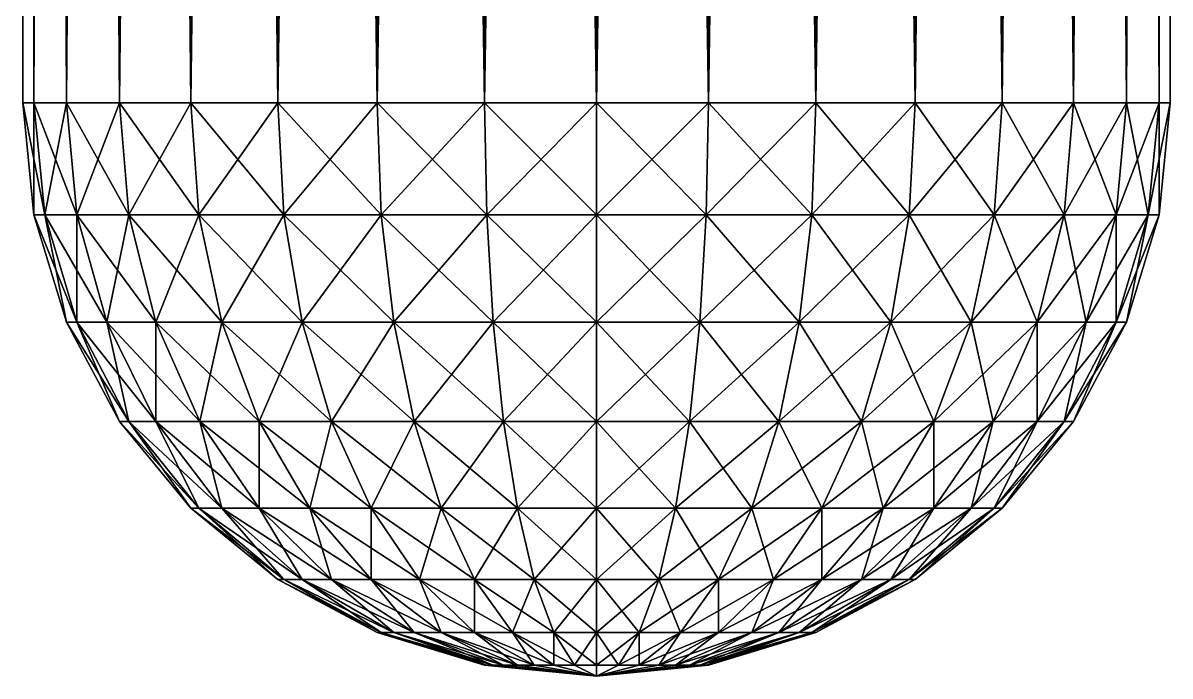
# Model space of a CAD drawing. Header units: millimetres. Extents: x -510 to 550, y -577 to 577.
# Drawn here: x 418 to 442, y -537 to -523.33 of the extents above; entities that cross this region are included whole.
import ezdxf

# ---------------------------------------------------------------- set-up
doc = ezdxf.new("R2010")
doc.units = ezdxf.units.MM
doc.layers.add('structure_right_front_axle', color=7, linetype='Continuous', true_color=0x5c6b75)

msp = doc.modelspace()

# ---------------------------------------------------------------- linework, layer by layer
at = {"layer": 'structure_right_front_axle', "true_color": 0x5c6b75}
for points in [[(418.231, -375, -277.659), (418, -375, -280), (418, -525, -280)], [(418.231, -375, -277.659), (418, -525, -280), (418.231, -525, -277.659)], [(418, -375, -280), (418.231, -375, -282.341), (418.231, -525, -282.341)], [(418, -375, -280), (418.231, -525, -282.341), (418, -525, -280)], [(418.913, -375, -275.408), (418.231, -375, -277.659), (418.231, -525, -277.659)], [(418.913, -375, -275.408), (418.231, -525, -277.659), (418.913, -525, -275.408)], [(418.231, -375, -282.341), (418.913, -375, -284.592), (418.913, -525, -284.592)], [(418.231, -375, -282.341), (418.913, -525, -284.592), (418.231, -525, -282.341)], [(420.022, -375, -273.333), (418.913, -375, -275.408), (418.913, -525, -275.408)], [(420.022, -375, -273.333), (418.913, -525, -275.408), (420.022, -525, -273.333)], [(418.913, -375, -284.592), (420.022, -375, -286.667), (420.022, -525, -286.667)], [(418.913, -375, -284.592), (420.022, -525, -286.667), (418.913, -525, -284.592)], [(421.515, -375, -271.515), (420.022, -375, -273.333), (420.022, -525, -273.333)], [(421.515, -375, -271.515), (420.022, -525, -273.333), (421.515, -525, -271.515)], [(420.022, -375, -286.667), (421.515, -375, -288.485), (421.515, -525, -288.485)], [(420.022, -375, -286.667), (421.515, -525, -288.485), (420.022, -525, -286.667)], [(423.333, -375, -270.022), (421.515, -375, -271.515), (421.515, -525, -271.515)], [(423.333, -375, -270.022), (421.515, -525, -271.515), (423.333, -525, -270.022)], [(421.515, -375, -288.485), (423.333, -375, -289.978), (423.333, -525, -289.978)], [(421.515, -375, -288.485), (423.333, -525, -289.978), (421.515, -525, -288.485)], [(425.408, -375, -268.913), (423.333, -375, -270.022), (423.333, -525, -270.022)], [(425.408, -375, -268.913), (423.333, -525, -270.022), (425.408, -525, -268.913)], [(423.333, -375, -289.978), (425.408, -375, -291.087), (425.408, -525, -291.087)], [(423.333, -375, -289.978), (425.408, -525, -291.087), (423.333, -525, -289.978)], [(427.659, -375, -268.231), (425.408, -375, -268.913), (425.408, -525, -268.913)], [(427.659, -375, -268.231), (425.408, -525, -268.913), (427.659, -525, -268.231)], [(425.408, -375, -291.087), (427.659, -375, -291.769), (427.659, -525, -291.769)], [(425.408, -375, -291.087), (427.659, -525, -291.769), (425.408, -525, -291.087)], [(430, -375, -268), (427.659, -375, -268.231), (427.659, -525, -268.231)], [(430, -375, -268), (427.659, -525, -268.231), (430, -525, -268)], [(427.659, -375, -291.769), (430, -375, -292), (430, -525, -292)], [(427.659, -375, -291.769), (430, -525, -292), (427.659, -525, -291.769)], [(432.341, -375, -268.231), (430, -375, -268), (430, -525, -268)], [(432.341, -375, -268.231), (430, -525, -268), (432.341, -525, -268.231)], [(430, -375, -292), (432.341, -375, -291.769), (432.341, -525, -291.769)], [(430, -375, -292), (432.341, -525, -291.769), (430, -525, -292)], [(434.592, -375, -268.913), (432.341, -375, -268.231), (432.341, -525, -268.231)], [(434.592, -375, -268.913), (432.341, -525, -268.231), (434.592, -525, -268.913)], [(432.341, -375, -291.769), (434.592, -375, -291.087), (434.592, -525, -291.087)], [(432.341, -375, -291.769), (434.592, -525, -291.087), (432.341, -525, -291.769)], [(436.667, -375, -270.022), (434.592, -375, -268.913), (434.592, -525, -268.913)], [(436.667, -375, -270.022), (434.592, -525, -268.913), (436.667, -525, -270.022)], [(434.592, -375, -291.087), (436.667, -375, -289.978), (436.667, -525, -289.978)], [(434.592, -375, -291.087), (436.667, -525, -289.978), (434.592, -525, -291.087)], [(438.485, -375, -271.515), (436.667, -375, -270.022), (436.667, -525, -270.022)], [(438.485, -375, -271.515), (436.667, -525, -270.022), (438.485, -525, -271.515)], [(436.667, -375, -289.978), (438.485, -375, -288.485), (438.485, -525, -288.485)], [(436.667, -375, -289.978), (438.485, -525, -288.485), (436.667, -525, -289.978)], [(439.978, -375, -273.333), (438.485, -375, -271.515), (438.485, -525, -271.515)], [(439.978, -375, -273.333), (438.485, -525, -271.515), (439.978, -525, -273.333)], [(438.485, -375, -288.485), (439.978, -375, -286.667), (439.978, -525, -286.667)], [(438.485, -375, -288.485), (439.978, -525, -286.667), (438.485, -525, -288.485)], [(441.087, -375, -275.408), (439.978, -375, -273.333), (439.978, -525, -273.333)], [(441.087, -375, -275.408), (439.978, -525, -273.333), (441.087, -525, -275.408)], [(439.978, -375, -286.667), (441.087, -375, -284.592), (441.087, -525, -284.592)], [(439.978, -375, -286.667), (441.087, -525, -284.592), (439.978, -525, -286.667)], [(441.769, -375, -277.659), (441.087, -375, -275.408), (441.087, -525, -275.408)], [(441.769, -375, -277.659), (441.087, -525, -275.408), (441.769, -525, -277.659)], [(441.087, -375, -284.592), (441.769, -375, -282.341), (441.769, -525, -282.341)], [(441.087, -375, -284.592), (441.769, -525, -282.341), (441.087, -525, -284.592)], [(442, -375, -280), (441.769, -375, -277.659), (441.769, -525, -277.659)], [(442, -375, -280), (441.769, -525, -277.659), (442, -525, -280)], [(441.769, -375, -282.341), (442, -375, -280), (442, -525, -280)], [(441.769, -375, -282.341), (442, -525, -280), (441.769, -525, -282.341)], [(418.231, -525, -277.659), (418, -525, -280), (418.231, -527.341, -280)], [(418, -525, -280), (418.231, -525, -282.341), (418.457, -527.341, -282.296)], [(418, -525, -280), (418.457, -527.341, -282.296), (418.231, -527.341, -280)], [(418.913, -525, -275.408), (418.231, -525, -277.659), (418.457, -527.341, -277.704)], [(418.231, -525, -277.659), (418.231, -527.341, -280), (418.457, -527.341, -277.704)], [(418.231, -525, -282.341), (418.913, -525, -284.592), (419.126, -527.341, -284.504)], [(418.231, -525, -282.341), (419.126, -527.341, -284.504), (418.457, -527.341, -282.296)], [(418.913, -525, -275.408), (418.457, -527.341, -277.704), (419.126, -527.341, -275.496)], [(420.022, -525, -273.333), (418.913, -525, -275.408), (419.126, -527.341, -275.496)], [(418.913, -525, -284.592), (420.022, -525, -286.667), (420.214, -527.341, -286.539)], [(418.913, -525, -284.592), (420.214, -527.341, -286.539), (419.126, -527.341, -284.504)], [(420.022, -525, -273.333), (419.126, -527.341, -275.496), (420.214, -527.341, -273.461)], [(421.515, -525, -271.515), (420.022, -525, -273.333), (420.214, -527.341, -273.461)], [(420.022, -525, -286.667), (421.515, -525, -288.485), (421.678, -527.341, -288.322)], [(420.022, -525, -286.667), (421.678, -527.341, -288.322), (420.214, -527.341, -286.539)], [(421.515, -525, -271.515), (420.214, -527.341, -273.461), (421.678, -527.341, -271.678)], [(423.333, -525, -270.022), (421.515, -525, -271.515), (421.678, -527.341, -271.678)], [(421.515, -525, -288.485), (423.333, -525, -289.978), (423.461, -527.341, -289.786)], [(421.515, -525, -288.485), (423.461, -527.341, -289.786), (421.678, -527.341, -288.322)], [(423.333, -525, -270.022), (421.678, -527.341, -271.678), (423.461, -527.341, -270.214)], [(425.408, -525, -268.913), (423.333, -525, -270.022), (423.461, -527.341, -270.214)], [(423.333, -525, -289.978), (425.408, -525, -291.087), (425.496, -527.341, -290.874)], [(423.333, -525, -289.978), (425.496, -527.341, -290.874), (423.461, -527.341, -289.786)], [(425.408, -525, -268.913), (423.461, -527.341, -270.214), (425.496, -527.341, -269.126)], [(427.659, -525, -268.231), (425.408, -525, -268.913), (425.496, -527.341, -269.126)], [(425.408, -525, -291.087), (427.659, -525, -291.769), (427.704, -527.341, -291.543)], [(425.408, -525, -291.087), (427.704, -527.341, -291.543), (425.496, -527.341, -290.874)], [(427.659, -525, -268.231), (425.496, -527.341, -269.126), (427.704, -527.341, -268.457)], [(430, -525, -268), (427.659, -525, -268.231), (427.704, -527.341, -268.457)], [(427.659, -525, -291.769), (430, -525, -292), (430, -527.341, -291.769)], [(427.659, -525, -291.769), (430, -527.341, -291.769), (427.704, -527.341, -291.543)], [(430, -525, -268), (427.704, -527.341, -268.457), (430, -527.341, -268.231)], [(432.341, -525, -268.231), (430, -525, -268), (430, -527.341, -268.231)], [(432.341, -525, -268.231), (430, -527.341, -268.231), (432.296, -527.341, -268.457)], [(430, -525, -292), (432.341, -525, -291.769), (432.296, -527.341, -291.543)], [(430, -525, -292), (432.296, -527.341, -291.543), (430, -527.341, -291.769)], [(434.592, -525, -268.913), (432.341, -525, -268.231), (432.296, -527.341, -268.457)], [(434.592, -525, -268.913), (432.296, -527.341, -268.457), (434.504, -527.341, -269.126)], [(432.341, -525, -291.769), (434.504, -527.341, -290.874), (432.296, -527.341, -291.543)], [(432.341, -525, -291.769), (434.592, -525, -291.087), (434.504, -527.341, -290.874)], [(436.667, -525, -270.022), (434.592, -525, -268.913), (434.504, -527.341, -269.126)], [(436.667, -525, -270.022), (434.504, -527.341, -269.126), (436.539, -527.341, -270.214)], [(434.592, -525, -291.087), (436.539, -527.341, -289.786), (434.504, -527.341, -290.874)], [(434.592, -525, -291.087), (436.667, -525, -289.978), (436.539, -527.341, -289.786)], [(438.485, -525, -271.515), (436.667, -525, -270.022), (436.539, -527.341, -270.214)], [(438.485, -525, -271.515), (436.539, -527.341, -270.214), (438.322, -527.341, -271.678)], [(436.667, -525, -289.978), (438.322, -527.341, -288.322), (436.539, -527.341, -289.786)], [(436.667, -525, -289.978), (438.485, -525, -288.485), (438.322, -527.341, -288.322)], [(439.978, -525, -273.333), (438.485, -525, -271.515), (438.322, -527.341, -271.678)], [(439.978, -525, -273.333), (438.322, -527.341, -271.678), (439.786, -527.341, -273.461)], [(438.485, -525, -288.485), (439.786, -527.341, -286.539), (438.322, -527.341, -288.322)], [(438.485, -525, -288.485), (439.978, -525, -286.667), (439.786, -527.341, -286.539)], [(441.087, -525, -275.408), (439.978, -525, -273.333), (439.786, -527.341, -273.461)], [(441.087, -525, -275.408), (439.786, -527.341, -273.461), (440.874, -527.341, -275.496)], [(439.978, -525, -286.667), (440.874, -527.341, -284.504), (439.786, -527.341, -286.539)], [(439.978, -525, -286.667), (441.087, -525, -284.592), (440.874, -527.341, -284.504)], [(441.769, -525, -277.659), (441.087, -525, -275.408), (440.874, -527.341, -275.496)], [(441.769, -525, -277.659), (440.874, -527.341, -275.496), (441.543, -527.341, -277.704)], [(441.087, -525, -284.592), (441.543, -527.341, -282.296), (440.874, -527.341, -284.504)], [(441.087, -525, -284.592), (441.769, -525, -282.341), (441.543, -527.341, -282.296)], [(442, -525, -280), (441.769, -525, -277.659), (441.543, -527.341, -277.704)], [(442, -525, -280), (441.543, -527.341, -277.704), (441.769, -527.341, -280)], [(441.769, -525, -282.341), (441.769, -527.341, -280), (441.543, -527.341, -282.296)], [(441.769, -525, -282.341), (442, -525, -280), (441.769, -527.341, -280)], [(418.457, -527.341, -277.704), (418.231, -527.341, -280), (418.913, -529.592, -280)], [(418.231, -527.341, -280), (418.457, -527.341, -282.296), (419.126, -529.592, -282.163)], [(418.231, -527.341, -280), (419.126, -529.592, -282.163), (418.913, -529.592, -280)], [(419.126, -527.341, -275.496), (418.457, -527.341, -277.704), (419.126, -529.592, -277.837)], [(418.457, -527.341, -277.704), (418.913, -529.592, -280), (419.126, -529.592, -277.837)], [(418.457, -527.341, -282.296), (419.126, -527.341, -284.504), (419.757, -529.592, -284.243)], [(418.457, -527.341, -282.296), (419.757, -529.592, -284.243), (419.126, -529.592, -282.163)], [(420.214, -527.341, -273.461), (419.126, -527.341, -275.496), (419.757, -529.592, -275.757)], [(419.126, -527.341, -275.496), (419.126, -529.592, -277.837), (419.757, -529.592, -275.757)], [(419.126, -527.341, -284.504), (420.214, -527.341, -286.539), (420.782, -529.592, -286.159)], [(419.126, -527.341, -284.504), (420.782, -529.592, -286.159), (419.757, -529.592, -284.243)], [(420.214, -527.341, -273.461), (419.757, -529.592, -275.757), (420.782, -529.592, -273.841)], [(421.678, -527.341, -271.678), (420.214, -527.341, -273.461), (420.782, -529.592, -273.841)], [(420.214, -527.341, -286.539), (421.678, -527.341, -288.322), (422.161, -529.592, -287.839)], [(420.214, -527.341, -286.539), (422.161, -529.592, -287.839), (420.782, -529.592, -286.159)], [(421.678, -527.341, -271.678), (420.782, -529.592, -273.841), (422.161, -529.592, -272.161)], [(423.461, -527.341, -270.214), (421.678, -527.341, -271.678), (422.161, -529.592, -272.161)], [(421.678, -527.341, -288.322), (423.461, -527.341, -289.786), (423.841, -529.592, -289.218)], [(421.678, -527.341, -288.322), (423.841, -529.592, -289.218), (422.161, -529.592, -287.839)], [(423.461, -527.341, -270.214), (422.161, -529.592, -272.161), (423.841, -529.592, -270.782)], [(425.496, -527.341, -269.126), (423.461, -527.341, -270.214), (423.841, -529.592, -270.782)], [(423.461, -527.341, -289.786), (425.496, -527.341, -290.874), (425.757, -529.592, -290.243)], [(423.461, -527.341, -289.786), (425.757, -529.592, -290.243), (423.841, -529.592, -289.218)], [(425.496, -527.341, -269.126), (423.841, -529.592, -270.782), (425.757, -529.592, -269.757)], [(427.704, -527.341, -268.457), (425.496, -527.341, -269.126), (425.757, -529.592, -269.757)], [(425.496, -527.341, -290.874), (427.704, -527.341, -291.543), (427.837, -529.592, -290.874)], [(425.496, -527.341, -290.874), (427.837, -529.592, -290.874), (425.757, -529.592, -290.243)], [(427.704, -527.341, -268.457), (425.757, -529.592, -269.757), (427.837, -529.592, -269.126)], [(430, -527.341, -268.231), (427.704, -527.341, -268.457), (427.837, -529.592, -269.126)], [(427.704, -527.341, -291.543), (430, -527.341, -291.769), (430, -529.592, -291.087)], [(427.704, -527.341, -291.543), (430, -529.592, -291.087), (427.837, -529.592, -290.874)], [(430, -527.341, -268.231), (427.837, -529.592, -269.126), (430, -529.592, -268.913)], [(432.296, -527.341, -268.457), (430, -527.341, -268.231), (430, -529.592, -268.913)], [(432.296, -527.341, -268.457), (430, -529.592, -268.913), (432.163, -529.592, -269.126)], [(430, -527.341, -291.769), (432.296, -527.341, -291.543), (432.163, -529.592, -290.874)], [(430, -527.341, -291.769), (432.163, -529.592, -290.874), (430, -529.592, -291.087)], [(434.504, -527.341, -269.126), (432.296, -527.341, -268.457), (432.163, -529.592, -269.126)], [(434.504, -527.341, -269.126), (432.163, -529.592, -269.126), (434.243, -529.592, -269.757)], [(432.296, -527.341, -291.543), (434.243, -529.592, -290.243), (432.163, -529.592, -290.874)], [(432.296, -527.341, -291.543), (434.504, -527.341, -290.874), (434.243, -529.592, -290.243)], [(436.539, -527.341, -270.214), (434.504, -527.341, -269.126), (434.243, -529.592, -269.757)], [(436.539, -527.341, -270.214), (434.243, -529.592, -269.757), (436.159, -529.592, -270.782)], [(434.504, -527.341, -290.874), (436.159, -529.592, -289.218), (434.243, -529.592, -290.243)], [(434.504, -527.341, -290.874), (436.539, -527.341, -289.786), (436.159, -529.592, -289.218)], [(438.322, -527.341, -271.678), (436.539, -527.341, -270.214), (436.159, -529.592, -270.782)], [(438.322, -527.341, -271.678), (436.159, -529.592, -270.782), (437.839, -529.592, -272.161)], [(436.539, -527.341, -289.786), (437.839, -529.592, -287.839), (436.159, -529.592, -289.218)], [(436.539, -527.341, -289.786), (438.322, -527.341, -288.322), (437.839, -529.592, -287.839)], [(439.786, -527.341, -273.461), (438.322, -527.341, -271.678), (437.839, -529.592, -272.161)], [(439.786, -527.341, -273.461), (437.839, -529.592, -272.161), (439.218, -529.592, -273.841)], [(438.322, -527.341, -288.322), (439.218, -529.592, -286.159), (437.839, -529.592, -287.839)], [(438.322, -527.341, -288.322), (439.786, -527.341, -286.539), (439.218, -529.592, -286.159)], [(440.874, -527.341, -275.496), (439.786, -527.341, -273.461), (439.218, -529.592, -273.841)], [(440.874, -527.341, -275.496), (439.218, -529.592, -273.841), (440.243, -529.592, -275.757)], [(439.786, -527.341, -286.539), (440.243, -529.592, -284.243), (439.218, -529.592, -286.159)], [(439.786, -527.341, -286.539), (440.874, -527.341, -284.504), (440.243, -529.592, -284.243)], [(441.543, -527.341, -277.704), (440.874, -527.341, -275.496), (440.243, -529.592, -275.757)], [(441.543, -527.341, -277.704), (440.243, -529.592, -275.757), (440.874, -529.592, -277.837)], [(440.874, -527.341, -284.504), (440.874, -529.592, -282.163), (440.243, -529.592, -284.243)], [(441.769, -527.341, -280), (441.543, -527.341, -277.704), (440.874, -529.592, -277.837)], [(441.769, -527.341, -280), (440.874, -529.592, -277.837), (441.087, -529.592, -280)], [(440.874, -527.341, -284.504), (441.543, -527.341, -282.296), (440.874, -529.592, -282.163)], [(441.543, -527.341, -282.296), (441.087, -529.592, -280), (440.874, -529.592, -282.163)], [(441.543, -527.341, -282.296), (441.769, -527.341, -280), (441.087, -529.592, -280)], [(419.126, -529.592, -277.837), (418.913, -529.592, -280), (420.022, -531.667, -280)], [(418.913, -529.592, -280), (419.126, -529.592, -282.163), (420.214, -531.667, -281.947)], [(418.913, -529.592, -280), (420.214, -531.667, -281.947), (420.022, -531.667, -280)], [(419.757, -529.592, -275.757), (419.126, -529.592, -277.837), (420.214, -531.667, -278.053)], [(419.126, -529.592, -277.837), (420.022, -531.667, -280), (420.214, -531.667, -278.053)], [(419.126, -529.592, -282.163), (419.757, -529.592, -284.243), (420.782, -531.667, -283.818)], [(419.126, -529.592, -282.163), (420.782, -531.667, -283.818), (420.214, -531.667, -281.947)], [(420.782, -529.592, -273.841), (419.757, -529.592, -275.757), (420.782, -531.667, -276.182)], [(419.757, -529.592, -275.757), (420.214, -531.667, -278.053), (420.782, -531.667, -276.182)], [(419.757, -529.592, -284.243), (420.782, -529.592, -286.159), (421.704, -531.667, -285.543)], [(419.757, -529.592, -284.243), (421.704, -531.667, -285.543), (420.782, -531.667, -283.818)], [(422.161, -529.592, -272.161), (420.782, -529.592, -273.841), (421.704, -531.667, -274.457)], [(420.782, -529.592, -273.841), (420.782, -531.667, -276.182), (421.704, -531.667, -274.457)], [(420.782, -529.592, -286.159), (422.161, -529.592, -287.839), (422.945, -531.667, -287.055)], [(420.782, -529.592, -286.159), (422.945, -531.667, -287.055), (421.704, -531.667, -285.543)], [(422.161, -529.592, -272.161), (421.704, -531.667, -274.457), (422.945, -531.667, -272.945)], [(423.841, -529.592, -270.782), (422.161, -529.592, -272.161), (422.945, -531.667, -272.945)], [(422.161, -529.592, -287.839), (423.841, -529.592, -289.218), (424.457, -531.667, -288.296)], [(422.161, -529.592, -287.839), (424.457, -531.667, -288.296), (422.945, -531.667, -287.055)], [(423.841, -529.592, -270.782), (422.945, -531.667, -272.945), (424.457, -531.667, -271.704)], [(425.757, -529.592, -269.757), (423.841, -529.592, -270.782), (424.457, -531.667, -271.704)], [(423.841, -529.592, -289.218), (425.757, -529.592, -290.243), (426.182, -531.667, -289.218)], [(423.841, -529.592, -289.218), (426.182, -531.667, -289.218), (424.457, -531.667, -288.296)], [(425.757, -529.592, -269.757), (424.457, -531.667, -271.704), (426.182, -531.667, -270.782)], [(427.837, -529.592, -269.126), (425.757, -529.592, -269.757), (426.182, -531.667, -270.782)], [(425.757, -529.592, -290.243), (427.837, -529.592, -290.874), (428.053, -531.667, -289.786)], [(425.757, -529.592, -290.243), (428.053, -531.667, -289.786), (426.182, -531.667, -289.218)], [(427.837, -529.592, -269.126), (426.182, -531.667, -270.782), (428.053, -531.667, -270.214)], [(430, -529.592, -268.913), (427.837, -529.592, -269.126), (428.053, -531.667, -270.214)], [(427.837, -529.592, -290.874), (430, -529.592, -291.087), (430, -531.667, -289.978)], [(427.837, -529.592, -290.874), (430, -531.667, -289.978), (428.053, -531.667, -289.786)], [(430, -529.592, -268.913), (428.053, -531.667, -270.214), (430, -531.667, -270.022)], [(432.163, -529.592, -269.126), (430, -529.592, -268.913), (430, -531.667, -270.022)], [(432.163, -529.592, -269.126), (430, -531.667, -270.022), (431.947, -531.667, -270.214)], [(430, -529.592, -291.087), (432.163, -529.592, -290.874), (431.947, -531.667, -289.786)], [(430, -529.592, -291.087), (431.947, -531.667, -289.786), (430, -531.667, -289.978)], [(434.243, -529.592, -269.757), (432.163, -529.592, -269.126), (431.947, -531.667, -270.214)], [(434.243, -529.592, -269.757), (431.947, -531.667, -270.214), (433.818, -531.667, -270.782)], [(432.163, -529.592, -290.874), (433.818, -531.667, -289.218), (431.947, -531.667, -289.786)], [(432.163, -529.592, -290.874), (434.243, -529.592, -290.243), (433.818, -531.667, -289.218)], [(436.159, -529.592, -270.782), (434.243, -529.592, -269.757), (433.818, -531.667, -270.782)], [(436.159, -529.592, -270.782), (433.818, -531.667, -270.782), (435.543, -531.667, -271.704)], [(434.243, -529.592, -290.243), (435.543, -531.667, -288.296), (433.818, -531.667, -289.218)], [(434.243, -529.592, -290.243), (436.159, -529.592, -289.218), (435.543, -531.667, -288.296)], [(437.839, -529.592, -272.161), (436.159, -529.592, -270.782), (435.543, -531.667, -271.704)], [(437.839, -529.592, -272.161), (435.543, -531.667, -271.704), (437.055, -531.667, -272.945)], [(436.159, -529.592, -289.218), (437.055, -531.667, -287.055), (435.543, -531.667, -288.296)], [(436.159, -529.592, -289.218), (437.839, -529.592, -287.839), (437.055, -531.667, -287.055)], [(439.218, -529.592, -273.841), (437.839, -529.592, -272.161), (437.055, -531.667, -272.945)], [(439.218, -529.592, -273.841), (437.055, -531.667, -272.945), (438.296, -531.667, -274.457)], [(437.839, -529.592, -287.839), (438.296, -531.667, -285.543), (437.055, -531.667, -287.055)], [(437.839, -529.592, -287.839), (439.218, -529.592, -286.159), (438.296, -531.667, -285.543)], [(440.243, -529.592, -275.757), (439.218, -529.592, -273.841), (438.296, -531.667, -274.457)], [(440.243, -529.592, -275.757), (438.296, -531.667, -274.457), (439.218, -531.667, -276.182)], [(439.218, -529.592, -286.159), (439.218, -531.667, -283.818), (438.296, -531.667, -285.543)], [(440.874, -529.592, -277.837), (440.243, -529.592, -275.757), (439.218, -531.667, -276.182)], [(440.874, -529.592, -277.837), (439.218, -531.667, -276.182), (439.786, -531.667, -278.053)], [(439.218, -529.592, -286.159), (440.243, -529.592, -284.243), (439.218, -531.667, -283.818)], [(440.243, -529.592, -284.243), (439.786, -531.667, -281.947), (439.218, -531.667, -283.818)], [(441.087, -529.592, -280), (440.874, -529.592, -277.837), (439.786, -531.667, -278.053)], [(441.087, -529.592, -280), (439.786, -531.667, -278.053), (439.978, -531.667, -280)], [(440.243, -529.592, -284.243), (440.874, -529.592, -282.163), (439.786, -531.667, -281.947)], [(440.874, -529.592, -282.163), (439.978, -531.667, -280), (439.786, -531.667, -281.947)], [(440.874, -529.592, -282.163), (441.087, -529.592, -280), (439.978, -531.667, -280)], [(420.214, -531.667, -278.053), (420.022, -531.667, -280), (421.515, -533.485, -280)], [(420.022, -531.667, -280), (420.214, -531.667, -281.947), (421.678, -533.485, -281.655)], [(420.022, -531.667, -280), (421.678, -533.485, -281.655), (421.515, -533.485, -280)], [(420.782, -531.667, -276.182), (420.214, -531.667, -278.053), (421.678, -533.485, -278.345)], [(420.214, -531.667, -278.053), (421.515, -533.485, -280), (421.678, -533.485, -278.345)], [(420.214, -531.667, -281.947), (420.782, -531.667, -283.818), (422.161, -533.485, -283.247)], [(420.214, -531.667, -281.947), (422.161, -533.485, -283.247), (421.678, -533.485, -281.655)], [(421.704, -531.667, -274.457), (420.782, -531.667, -276.182), (422.161, -533.485, -276.753)], [(420.782, -531.667, -276.182), (421.678, -533.485, -278.345), (422.161, -533.485, -276.753)], [(420.782, -531.667, -283.818), (421.704, -531.667, -285.543), (422.945, -533.485, -284.714)], [(420.782, -531.667, -283.818), (422.945, -533.485, -284.714), (422.161, -533.485, -283.247)], [(422.945, -531.667, -272.945), (421.704, -531.667, -274.457), (422.945, -533.485, -275.286)], [(421.704, -531.667, -274.457), (422.161, -533.485, -276.753), (422.945, -533.485, -275.286)], [(421.704, -531.667, -285.543), (422.945, -531.667, -287.055), (424, -533.485, -286)], [(421.704, -531.667, -285.543), (424, -533.485, -286), (422.945, -533.485, -284.714)], [(424.457, -531.667, -271.704), (422.945, -531.667, -272.945), (424, -533.485, -274)], [(422.945, -531.667, -272.945), (422.945, -533.485, -275.286), (424, -533.485, -274)], [(422.945, -531.667, -287.055), (424.457, -531.667, -288.296), (425.286, -533.485, -287.055)], [(422.945, -531.667, -287.055), (425.286, -533.485, -287.055), (424, -533.485, -286)], [(424.457, -531.667, -271.704), (424, -533.485, -274), (425.286, -533.485, -272.945)], [(426.182, -531.667, -270.782), (424.457, -531.667, -271.704), (425.286, -533.485, -272.945)], [(424.457, -531.667, -288.296), (426.182, -531.667, -289.218), (426.753, -533.485, -287.839)], [(424.457, -531.667, -288.296), (426.753, -533.485, -287.839), (425.286, -533.485, -287.055)], [(426.182, -531.667, -270.782), (425.286, -533.485, -272.945), (426.753, -533.485, -272.161)], [(428.053, -531.667, -270.214), (426.182, -531.667, -270.782), (426.753, -533.485, -272.161)], [(426.182, -531.667, -289.218), (428.053, -531.667, -289.786), (428.345, -533.485, -288.322)], [(426.182, -531.667, -289.218), (428.345, -533.485, -288.322), (426.753, -533.485, -287.839)], [(428.053, -531.667, -270.214), (426.753, -533.485, -272.161), (428.345, -533.485, -271.678)], [(430, -531.667, -270.022), (428.053, -531.667, -270.214), (428.345, -533.485, -271.678)], [(428.053, -531.667, -289.786), (430, -531.667, -289.978), (430, -533.485, -288.485)], [(428.053, -531.667, -289.786), (430, -533.485, -288.485), (428.345, -533.485, -288.322)], [(430, -531.667, -270.022), (428.345, -533.485, -271.678), (430, -533.485, -271.515)], [(431.947, -531.667, -270.214), (430, -531.667, -270.022), (430, -533.485, -271.515)], [(431.947, -531.667, -270.214), (430, -533.485, -271.515), (431.655, -533.485, -271.678)], [(430, -531.667, -289.978), (431.947, -531.667, -289.786), (431.655, -533.485, -288.322)], [(430, -531.667, -289.978), (431.655, -533.485, -288.322), (430, -533.485, -288.485)], [(433.818, -531.667, -270.782), (431.947, -531.667, -270.214), (431.655, -533.485, -271.678)], [(433.818, -531.667, -270.782), (431.655, -533.485, -271.678), (433.247, -533.485, -272.161)], [(431.947, -531.667, -289.786), (433.247, -533.485, -287.839), (431.655, -533.485, -288.322)], [(431.947, -531.667, -289.786), (433.818, -531.667, -289.218), (433.247, -533.485, -287.839)], [(435.543, -531.667, -271.704), (433.818, -531.667, -270.782), (433.247, -533.485, -272.161)], [(435.543, -531.667, -271.704), (433.247, -533.485, -272.161), (434.714, -533.485, -272.945)], [(433.818, -531.667, -289.218), (434.714, -533.485, -287.055), (433.247, -533.485, -287.839)], [(433.818, -531.667, -289.218), (435.543, -531.667, -288.296), (434.714, -533.485, -287.055)], [(437.055, -531.667, -272.945), (435.543, -531.667, -271.704), (434.714, -533.485, -272.945)], [(437.055, -531.667, -272.945), (434.714, -533.485, -272.945), (436, -533.485, -274)], [(435.543, -531.667, -288.296), (436, -533.485, -286), (434.714, -533.485, -287.055)], [(435.543, -531.667, -288.296), (437.055, -531.667, -287.055), (436, -533.485, -286)], [(438.296, -531.667, -274.457), (437.055, -531.667, -272.945), (436, -533.485, -274)], [(438.296, -531.667, -274.457), (436, -533.485, -274), (437.055, -533.485, -275.286)], [(437.055, -531.667, -287.055), (437.055, -533.485, -284.714), (436, -533.485, -286)], [(439.218, -531.667, -276.182), (438.296, -531.667, -274.457), (437.055, -533.485, -275.286)], [(439.218, -531.667, -276.182), (437.055, -533.485, -275.286), (437.839, -533.485, -276.753)], [(437.055, -531.667, -287.055), (438.296, -531.667, -285.543), (437.055, -533.485, -284.714)], [(438.296, -531.667, -285.543), (437.839, -533.485, -283.247), (437.055, -533.485, -284.714)], [(439.786, -531.667, -278.053), (439.218, -531.667, -276.182), (437.839, -533.485, -276.753)], [(439.786, -531.667, -278.053), (437.839, -533.485, -276.753), (438.322, -533.485, -278.345)], [(438.296, -531.667, -285.543), (439.218, -531.667, -283.818), (437.839, -533.485, -283.247)], [(439.218, -531.667, -283.818), (438.322, -533.485, -281.655), (437.839, -533.485, -283.247)], [(439.978, -531.667, -280), (439.786, -531.667, -278.053), (438.322, -533.485, -278.345)], [(439.978, -531.667, -280), (438.322, -533.485, -278.345), (438.485, -533.485, -280)], [(439.218, -531.667, -283.818), (439.786, -531.667, -281.947), (438.322, -533.485, -281.655)], [(439.786, -531.667, -281.947), (438.485, -533.485, -280), (438.322, -533.485, -281.655)], [(439.786, -531.667, -281.947), (439.978, -531.667, -280), (438.485, -533.485, -280)], [(421.678, -533.485, -278.345), (421.515, -533.485, -280), (423.333, -534.978, -280)], [(421.515, -533.485, -280), (421.678, -533.485, -281.655), (423.461, -534.978, -281.301)], [(421.515, -533.485, -280), (423.461, -534.978, -281.301), (423.333, -534.978, -280)], [(422.161, -533.485, -276.753), (421.678, -533.485, -278.345), (423.461, -534.978, -278.699)], [(421.678, -533.485, -278.345), (423.333, -534.978, -280), (423.461, -534.978, -278.699)], [(421.678, -533.485, -281.655), (422.161, -533.485, -283.247), (423.841, -534.978, -282.551)], [(421.678, -533.485, -281.655), (423.841, -534.978, -282.551), (423.461, -534.978, -281.301)], [(422.945, -533.485, -275.286), (422.161, -533.485, -276.753), (423.841, -534.978, -277.449)], [(422.161, -533.485, -276.753), (423.461, -534.978, -278.699), (423.841, -534.978, -277.449)], [(422.161, -533.485, -283.247), (422.945, -533.485, -284.714), (424.457, -534.978, -283.704)], [(422.161, -533.485, -283.247), (424.457, -534.978, -283.704), (423.841, -534.978, -282.551)], [(424, -533.485, -274), (422.945, -533.485, -275.286), (424.457, -534.978, -276.296)], [(422.945, -533.485, -275.286), (423.841, -534.978, -277.449), (424.457, -534.978, -276.296)], [(422.945, -533.485, -284.714), (424, -533.485, -286), (425.286, -534.978, -284.714)], [(422.945, -533.485, -284.714), (425.286, -534.978, -284.714), (424.457, -534.978, -283.704)], [(425.286, -533.485, -272.945), (424, -533.485, -274), (425.286, -534.978, -275.286)], [(424, -533.485, -274), (424.457, -534.978, -276.296), (425.286, -534.978, -275.286)], [(424, -533.485, -286), (425.286, -533.485, -287.055), (426.296, -534.978, -285.543)], [(424, -533.485, -286), (426.296, -534.978, -285.543), (425.286, -534.978, -284.714)], [(426.753, -533.485, -272.161), (425.286, -533.485, -272.945), (426.296, -534.978, -274.457)], [(425.286, -533.485, -272.945), (425.286, -534.978, -275.286), (426.296, -534.978, -274.457)], [(425.286, -533.485, -287.055), (426.753, -533.485, -287.839), (427.449, -534.978, -286.159)], [(425.286, -533.485, -287.055), (427.449, -534.978, -286.159), (426.296, -534.978, -285.543)], [(426.753, -533.485, -272.161), (426.296, -534.978, -274.457), (427.449, -534.978, -273.841)], [(428.345, -533.485, -271.678), (426.753, -533.485, -272.161), (427.449, -534.978, -273.841)], [(426.753, -533.485, -287.839), (428.345, -533.485, -288.322), (428.699, -534.978, -286.539)], [(426.753, -533.485, -287.839), (428.699, -534.978, -286.539), (427.449, -534.978, -286.159)], [(428.345, -533.485, -271.678), (427.449, -534.978, -273.841), (428.699, -534.978, -273.461)], [(430, -533.485, -271.515), (428.345, -533.485, -271.678), (428.699, -534.978, -273.461)], [(428.345, -533.485, -288.322), (430, -533.485, -288.485), (430, -534.978, -286.667)], [(428.345, -533.485, -288.322), (430, -534.978, -286.667), (428.699, -534.978, -286.539)], [(430, -533.485, -271.515), (428.699, -534.978, -273.461), (430, -534.978, -273.333)], [(431.655, -533.485, -271.678), (430, -533.485, -271.515), (430, -534.978, -273.333)], [(431.655, -533.485, -271.678), (430, -534.978, -273.333), (431.301, -534.978, -273.461)], [(430, -533.485, -288.485), (431.655, -533.485, -288.322), (431.301, -534.978, -286.539)], [(430, -533.485, -288.485), (431.301, -534.978, -286.539), (430, -534.978, -286.667)], [(433.247, -533.485, -272.161), (431.655, -533.485, -271.678), (431.301, -534.978, -273.461)], [(433.247, -533.485, -272.161), (431.301, -534.978, -273.461), (432.551, -534.978, -273.841)], [(431.655, -533.485, -288.322), (432.551, -534.978, -286.159), (431.301, -534.978, -286.539)], [(431.655, -533.485, -288.322), (433.247, -533.485, -287.839), (432.551, -534.978, -286.159)], [(434.714, -533.485, -272.945), (433.247, -533.485, -272.161), (432.551, -534.978, -273.841)], [(434.714, -533.485, -272.945), (432.551, -534.978, -273.841), (433.704, -534.978, -274.457)], [(433.247, -533.485, -287.839), (433.704, -534.978, -285.543), (432.551, -534.978, -286.159)], [(433.247, -533.485, -287.839), (434.714, -533.485, -287.055), (433.704, -534.978, -285.543)], [(436, -533.485, -274), (434.714, -533.485, -272.945), (433.704, -534.978, -274.457)], [(436, -533.485, -274), (433.704, -534.978, -274.457), (434.714, -534.978, -275.286)], [(434.714, -533.485, -287.055), (434.714, -534.978, -284.714), (433.704, -534.978, -285.543)], [(437.055, -533.485, -275.286), (436, -533.485, -274), (434.714, -534.978, -275.286)], [(437.055, -533.485, -275.286), (434.714, -534.978, -275.286), (435.543, -534.978, -276.296)], [(434.714, -533.485, -287.055), (436, -533.485, -286), (434.714, -534.978, -284.714)], [(436, -533.485, -286), (435.543, -534.978, -283.704), (434.714, -534.978, -284.714)], [(437.839, -533.485, -276.753), (437.055, -533.485, -275.286), (435.543, -534.978, -276.296)], [(437.839, -533.485, -276.753), (435.543, -534.978, -276.296), (436.159, -534.978, -277.449)], [(436, -533.485, -286), (437.055, -533.485, -284.714), (435.543, -534.978, -283.704)], [(437.055, -533.485, -284.714), (436.159, -534.978, -282.551), (435.543, -534.978, -283.704)], [(438.322, -533.485, -278.345), (437.839, -533.485, -276.753), (436.159, -534.978, -277.449)], [(438.322, -533.485, -278.345), (436.159, -534.978, -277.449), (436.539, -534.978, -278.699)], [(437.055, -533.485, -284.714), (437.839, -533.485, -283.247), (436.159, -534.978, -282.551)], [(437.839, -533.485, -283.247), (436.539, -534.978, -281.301), (436.159, -534.978, -282.551)], [(438.485, -533.485, -280), (438.322, -533.485, -278.345), (436.539, -534.978, -278.699)], [(438.485, -533.485, -280), (436.539, -534.978, -278.699), (436.667, -534.978, -280)], [(437.839, -533.485, -283.247), (438.322, -533.485, -281.655), (436.539, -534.978, -281.301)], [(438.322, -533.485, -281.655), (436.667, -534.978, -280), (436.539, -534.978, -281.301)], [(438.322, -533.485, -281.655), (438.485, -533.485, -280), (436.667, -534.978, -280)], [(423.461, -534.978, -278.699), (423.333, -534.978, -280), (425.408, -536.087, -280)], [(423.333, -534.978, -280), (423.461, -534.978, -281.301), (425.496, -536.087, -280.896)], [(423.333, -534.978, -280), (425.496, -536.087, -280.896), (425.408, -536.087, -280)], [(423.841, -534.978, -277.449), (423.461, -534.978, -278.699), (425.496, -536.087, -279.104)], [(423.461, -534.978, -278.699), (425.408, -536.087, -280), (425.496, -536.087, -279.104)], [(423.461, -534.978, -281.301), (423.841, -534.978, -282.551), (425.757, -536.087, -281.757)], [(423.461, -534.978, -281.301), (425.757, -536.087, -281.757), (425.496, -536.087, -280.896)], [(424.457, -534.978, -276.296), (423.841, -534.978, -277.449), (425.757, -536.087, -278.243)], [(423.841, -534.978, -277.449), (425.496, -536.087, -279.104), (425.757, -536.087, -278.243)], [(423.841, -534.978, -282.551), (424.457, -534.978, -283.704), (426.182, -536.087, -282.551)], [(423.841, -534.978, -282.551), (426.182, -536.087, -282.551), (425.757, -536.087, -281.757)], [(425.286, -534.978, -275.286), (424.457, -534.978, -276.296), (426.182, -536.087, -277.449)], [(424.457, -534.978, -276.296), (425.757, -536.087, -278.243), (426.182, -536.087, -277.449)], [(424.457, -534.978, -283.704), (425.286, -534.978, -284.714), (426.753, -536.087, -283.247)], [(424.457, -534.978, -283.704), (426.753, -536.087, -283.247), (426.182, -536.087, -282.551)], [(426.296, -534.978, -274.457), (425.286, -534.978, -275.286), (426.753, -536.087, -276.753)], [(425.286, -534.978, -275.286), (426.182, -536.087, -277.449), (426.753, -536.087, -276.753)], [(425.286, -534.978, -284.714), (426.296, -534.978, -285.543), (427.449, -536.087, -283.818)], [(425.286, -534.978, -284.714), (427.449, -536.087, -283.818), (426.753, -536.087, -283.247)], [(427.449, -534.978, -273.841), (426.296, -534.978, -274.457), (427.449, -536.087, -276.182)], [(426.296, -534.978, -274.457), (426.753, -536.087, -276.753), (427.449, -536.087, -276.182)], [(426.296, -534.978, -285.543), (427.449, -534.978, -286.159), (428.243, -536.087, -284.243)], [(426.296, -534.978, -285.543), (428.243, -536.087, -284.243), (427.449, -536.087, -283.818)], [(428.699, -534.978, -273.461), (427.449, -534.978, -273.841), (428.243, -536.087, -275.757)], [(427.449, -534.978, -273.841), (427.449, -536.087, -276.182), (428.243, -536.087, -275.757)], [(427.449, -534.978, -286.159), (428.699, -534.978, -286.539), (429.104, -536.087, -284.504)], [(427.449, -534.978, -286.159), (429.104, -536.087, -284.504), (428.243, -536.087, -284.243)], [(428.699, -534.978, -273.461), (428.243, -536.087, -275.757), (429.104, -536.087, -275.496)], [(430, -534.978, -273.333), (428.699, -534.978, -273.461), (429.104, -536.087, -275.496)], [(428.699, -534.978, -286.539), (430, -534.978, -286.667), (430, -536.087, -284.592)], [(428.699, -534.978, -286.539), (430, -536.087, -284.592), (429.104, -536.087, -284.504)], [(430, -534.978, -273.333), (429.104, -536.087, -275.496), (430, -536.087, -275.408)], [(431.301, -534.978, -273.461), (430, -534.978, -273.333), (430, -536.087, -275.408)], [(431.301, -534.978, -273.461), (430, -536.087, -275.408), (430.896, -536.087, -275.496)], [(430, -534.978, -286.667), (431.301, -534.978, -286.539), (430.896, -536.087, -284.504)], [(430, -534.978, -286.667), (430.896, -536.087, -284.504), (430, -536.087, -284.592)], [(432.551, -534.978, -273.841), (431.301, -534.978, -273.461), (430.896, -536.087, -275.496)], [(432.551, -534.978, -273.841), (430.896, -536.087, -275.496), (431.757, -536.087, -275.757)], [(431.301, -534.978, -286.539), (431.757, -536.087, -284.243), (430.896, -536.087, -284.504)], [(431.301, -534.978, -286.539), (432.551, -534.978, -286.159), (431.757, -536.087, -284.243)], [(433.704, -534.978, -274.457), (432.551, -534.978, -273.841), (431.757, -536.087, -275.757)], [(433.704, -534.978, -274.457), (431.757, -536.087, -275.757), (432.551, -536.087, -276.182)], [(432.551, -534.978, -286.159), (432.551, -536.087, -283.818), (431.757, -536.087, -284.243)], [(434.714, -534.978, -275.286), (433.704, -534.978, -274.457), (432.551, -536.087, -276.182)], [(434.714, -534.978, -275.286), (432.551, -536.087, -276.182), (433.247, -536.087, -276.753)], [(432.551, -534.978, -286.159), (433.704, -534.978, -285.543), (432.551, -536.087, -283.818)], [(433.704, -534.978, -285.543), (433.247, -536.087, -283.247), (432.551, -536.087, -283.818)], [(435.543, -534.978, -276.296), (434.714, -534.978, -275.286), (433.247, -536.087, -276.753)], [(435.543, -534.978, -276.296), (433.247, -536.087, -276.753), (433.818, -536.087, -277.449)], [(433.704, -534.978, -285.543), (434.714, -534.978, -284.714), (433.247, -536.087, -283.247)], [(434.714, -534.978, -284.714), (433.818, -536.087, -282.551), (433.247, -536.087, -283.247)], [(436.159, -534.978, -277.449), (435.543, -534.978, -276.296), (433.818, -536.087, -277.449)], [(436.159, -534.978, -277.449), (433.818, -536.087, -277.449), (434.243, -536.087, -278.243)], [(434.714, -534.978, -284.714), (435.543, -534.978, -283.704), (433.818, -536.087, -282.551)], [(435.543, -534.978, -283.704), (434.243, -536.087, -281.757), (433.818, -536.087, -282.551)], [(436.539, -534.978, -278.699), (436.159, -534.978, -277.449), (434.243, -536.087, -278.243)], [(436.539, -534.978, -278.699), (434.243, -536.087, -278.243), (434.504, -536.087, -279.104)], [(435.543, -534.978, -283.704), (436.159, -534.978, -282.551), (434.243, -536.087, -281.757)], [(436.159, -534.978, -282.551), (434.504, -536.087, -280.896), (434.243, -536.087, -281.757)], [(436.667, -534.978, -280), (436.539, -534.978, -278.699), (434.504, -536.087, -279.104)], [(436.667, -534.978, -280), (434.504, -536.087, -279.104), (434.592, -536.087, -280)], [(436.159, -534.978, -282.551), (436.539, -534.978, -281.301), (434.504, -536.087, -280.896)], [(436.539, -534.978, -281.301), (434.592, -536.087, -280), (434.504, -536.087, -280.896)], [(436.539, -534.978, -281.301), (436.667, -534.978, -280), (434.592, -536.087, -280)], [(425.496, -536.087, -279.104), (425.408, -536.087, -280), (427.659, -536.769, -280)], [(425.408, -536.087, -280), (425.496, -536.087, -280.896), (427.704, -536.769, -280.457)], [(425.408, -536.087, -280), (427.704, -536.769, -280.457), (427.659, -536.769, -280)], [(425.757, -536.087, -278.243), (425.496, -536.087, -279.104), (427.704, -536.769, -279.543)], [(425.496, -536.087, -279.104), (427.659, -536.769, -280), (427.704, -536.769, -279.543)], [(425.496, -536.087, -280.896), (425.757, -536.087, -281.757), (427.837, -536.769, -280.896)], [(425.496, -536.087, -280.896), (427.837, -536.769, -280.896), (427.704, -536.769, -280.457)], [(426.182, -536.087, -277.449), (425.757, -536.087, -278.243), (427.837, -536.769, -279.104)], [(425.757, -536.087, -278.243), (427.704, -536.769, -279.543), (427.837, -536.769, -279.104)], [(425.757, -536.087, -281.757), (426.182, -536.087, -282.551), (428.053, -536.769, -281.301)], [(425.757, -536.087, -281.757), (428.053, -536.769, -281.301), (427.837, -536.769, -280.896)], [(426.753, -536.087, -276.753), (426.182, -536.087, -277.449), (428.053, -536.769, -278.699)], [(426.182, -536.087, -277.449), (427.837, -536.769, -279.104), (428.053, -536.769, -278.699)], [(426.182, -536.087, -282.551), (426.753, -536.087, -283.247), (428.345, -536.769, -281.655)], [(426.182, -536.087, -282.551), (428.345, -536.769, -281.655), (428.053, -536.769, -281.301)], [(427.449, -536.087, -276.182), (426.753, -536.087, -276.753), (428.345, -536.769, -278.345)], [(426.753, -536.087, -276.753), (428.053, -536.769, -278.699), (428.345, -536.769, -278.345)], [(426.753, -536.087, -283.247), (427.449, -536.087, -283.818), (428.699, -536.769, -281.947)], [(426.753, -536.087, -283.247), (428.699, -536.769, -281.947), (428.345, -536.769, -281.655)], [(428.243, -536.087, -275.757), (427.449, -536.087, -276.182), (428.699, -536.769, -278.053)], [(427.449, -536.087, -276.182), (428.345, -536.769, -278.345), (428.699, -536.769, -278.053)], [(427.449, -536.087, -283.818), (428.243, -536.087, -284.243), (429.104, -536.769, -282.163)], [(427.449, -536.087, -283.818), (429.104, -536.769, -282.163), (428.699, -536.769, -281.947)], [(429.104, -536.087, -275.496), (428.243, -536.087, -275.757), (429.104, -536.769, -277.837)], [(428.243, -536.087, -275.757), (428.699, -536.769, -278.053), (429.104, -536.769, -277.837)], [(428.243, -536.087, -284.243), (429.104, -536.087, -284.504), (429.543, -536.769, -282.296)], [(428.243, -536.087, -284.243), (429.543, -536.769, -282.296), (429.104, -536.769, -282.163)], [(430, -536.087, -275.408), (429.104, -536.087, -275.496), (429.543, -536.769, -277.704)], [(429.104, -536.087, -275.496), (429.104, -536.769, -277.837), (429.543, -536.769, -277.704)], [(429.104, -536.087, -284.504), (430, -536.087, -284.592), (430, -536.769, -282.341)], [(429.104, -536.087, -284.504), (430, -536.769, -282.341), (429.543, -536.769, -282.296)], [(430, -536.087, -275.408), (429.543, -536.769, -277.704), (430, -536.769, -277.659)], [(430.896, -536.087, -275.496), (430, -536.087, -275.408), (430, -536.769, -277.659)], [(430.896, -536.087, -275.496), (430, -536.769, -277.659), (430.457, -536.769, -277.704)], [(430, -536.087, -284.592), (430.896, -536.087, -284.504), (430.457, -536.769, -282.296)], [(430, -536.087, -284.592), (430.457, -536.769, -282.296), (430, -536.769, -282.341)], [(431.757, -536.087, -275.757), (430.896, -536.087, -275.496), (430.457, -536.769, -277.704)], [(431.757, -536.087, -275.757), (430.457, -536.769, -277.704), (430.896, -536.769, -277.837)], [(430.896, -536.087, -284.504), (430.896, -536.769, -282.163), (430.457, -536.769, -282.296)], [(432.551, -536.087, -276.182), (431.757, -536.087, -275.757), (430.896, -536.769, -277.837)], [(432.551, -536.087, -276.182), (430.896, -536.769, -277.837), (431.301, -536.769, -278.053)], [(430.896, -536.087, -284.504), (431.757, -536.087, -284.243), (430.896, -536.769, -282.163)], [(431.757, -536.087, -284.243), (431.301, -536.769, -281.947), (430.896, -536.769, -282.163)], [(433.247, -536.087, -276.753), (432.551, -536.087, -276.182), (431.301, -536.769, -278.053)], [(433.247, -536.087, -276.753), (431.301, -536.769, -278.053), (431.655, -536.769, -278.345)], [(431.757, -536.087, -284.243), (432.551, -536.087, -283.818), (431.301, -536.769, -281.947)], [(432.551, -536.087, -283.818), (431.655, -536.769, -281.655), (431.301, -536.769, -281.947)], [(433.818, -536.087, -277.449), (433.247, -536.087, -276.753), (431.655, -536.769, -278.345)], [(433.818, -536.087, -277.449), (431.655, -536.769, -278.345), (431.947, -536.769, -278.699)], [(432.551, -536.087, -283.818), (433.247, -536.087, -283.247), (431.655, -536.769, -281.655)], [(433.247, -536.087, -283.247), (431.947, -536.769, -281.301), (431.655, -536.769, -281.655)], [(434.243, -536.087, -278.243), (433.818, -536.087, -277.449), (431.947, -536.769, -278.699)], [(434.243, -536.087, -278.243), (431.947, -536.769, -278.699), (432.163, -536.769, -279.104)], [(433.247, -536.087, -283.247), (433.818, -536.087, -282.551), (431.947, -536.769, -281.301)], [(433.818, -536.087, -282.551), (432.163, -536.769, -280.896), (431.947, -536.769, -281.301)], [(434.504, -536.087, -279.104), (434.243, -536.087, -278.243), (432.163, -536.769, -279.104)], [(434.504, -536.087, -279.104), (432.163, -536.769, -279.104), (432.296, -536.769, -279.543)], [(433.818, -536.087, -282.551), (434.243, -536.087, -281.757), (432.163, -536.769, -280.896)], [(434.243, -536.087, -281.757), (432.296, -536.769, -280.457), (432.163, -536.769, -280.896)], [(434.592, -536.087, -280), (434.504, -536.087, -279.104), (432.296, -536.769, -279.543)], [(434.592, -536.087, -280), (432.296, -536.769, -279.543), (432.341, -536.769, -280)], [(434.243, -536.087, -281.757), (434.504, -536.087, -280.896), (432.296, -536.769, -280.457)], [(434.504, -536.087, -280.896), (432.341, -536.769, -280), (432.296, -536.769, -280.457)], [(434.504, -536.087, -280.896), (434.592, -536.087, -280), (432.341, -536.769, -280)], [(427.704, -536.769, -279.543), (427.659, -536.769, -280), (430, -537, -280)], [(427.659, -536.769, -280), (427.704, -536.769, -280.457), (430, -537, -280)], [(427.837, -536.769, -279.104), (427.704, -536.769, -279.543), (430, -537, -280)], [(427.704, -536.769, -280.457), (427.837, -536.769, -280.896), (430, -537, -280)], [(428.053, -536.769, -278.699), (427.837, -536.769, -279.104), (430, -537, -280)], [(427.837, -536.769, -280.896), (428.053, -536.769, -281.301), (430, -537, -280)], [(428.345, -536.769, -278.345), (428.053, -536.769, -278.699), (430, -537, -280)], [(428.053, -536.769, -281.301), (428.345, -536.769, -281.655), (430, -537, -280)], [(428.699, -536.769, -278.053), (428.345, -536.769, -278.345), (430, -537, -280)], [(428.345, -536.769, -281.655), (428.699, -536.769, -281.947), (430, -537, -280)], [(429.104, -536.769, -277.837), (428.699, -536.769, -278.053), (430, -537, -280)], [(428.699, -536.769, -281.947), (429.104, -536.769, -282.163), (430, -537, -280)], [(429.543, -536.769, -277.704), (429.104, -536.769, -277.837), (430, -537, -280)], [(429.104, -536.769, -282.163), (429.543, -536.769, -282.296), (430, -537, -280)], [(430, -536.769, -277.659), (429.543, -536.769, -277.704), (430, -537, -280)], [(429.543, -536.769, -282.296), (430, -536.769, -282.341), (430, -537, -280)], [(432.341, -536.769, -280), (432.296, -536.769, -279.543), (430, -537, -280)], [(432.296, -536.769, -279.543), (432.163, -536.769, -279.104), (430, -537, -280)], [(432.163, -536.769, -279.104), (431.947, -536.769, -278.699), (430, -537, -280)], [(431.947, -536.769, -278.699), (431.655, -536.769, -278.345), (430, -537, -280)], [(431.655, -536.769, -278.345), (431.301, -536.769, -278.053), (430, -537, -280)], [(431.301, -536.769, -278.053), (430.896, -536.769, -277.837), (430, -537, -280)], [(430.896, -536.769, -277.837), (430.457, -536.769, -277.704), (430, -537, -280)], [(430.457, -536.769, -277.704), (430, -536.769, -277.659), (430, -537, -280)], [(430, -536.769, -282.341), (430.457, -536.769, -282.296), (430, -537, -280)], [(430.457, -536.769, -282.296), (430.896, -536.769, -282.163), (430, -537, -280)], [(430.896, -536.769, -282.163), (431.301, -536.769, -281.947), (430, -537, -280)], [(431.301, -536.769, -281.947), (431.655, -536.769, -281.655), (430, -537, -280)], [(431.655, -536.769, -281.655), (431.947, -536.769, -281.301), (430, -537, -280)], [(431.947, -536.769, -281.301), (432.163, -536.769, -280.896), (430, -537, -280)], [(432.163, -536.769, -280.896), (432.296, -536.769, -280.457), (430, -537, -280)], [(432.296, -536.769, -280.457), (432.341, -536.769, -280), (430, -537, -280)]]:
    msp.add_3dface(points, dxfattribs=at)

doc.saveas('drawing.dxf')
